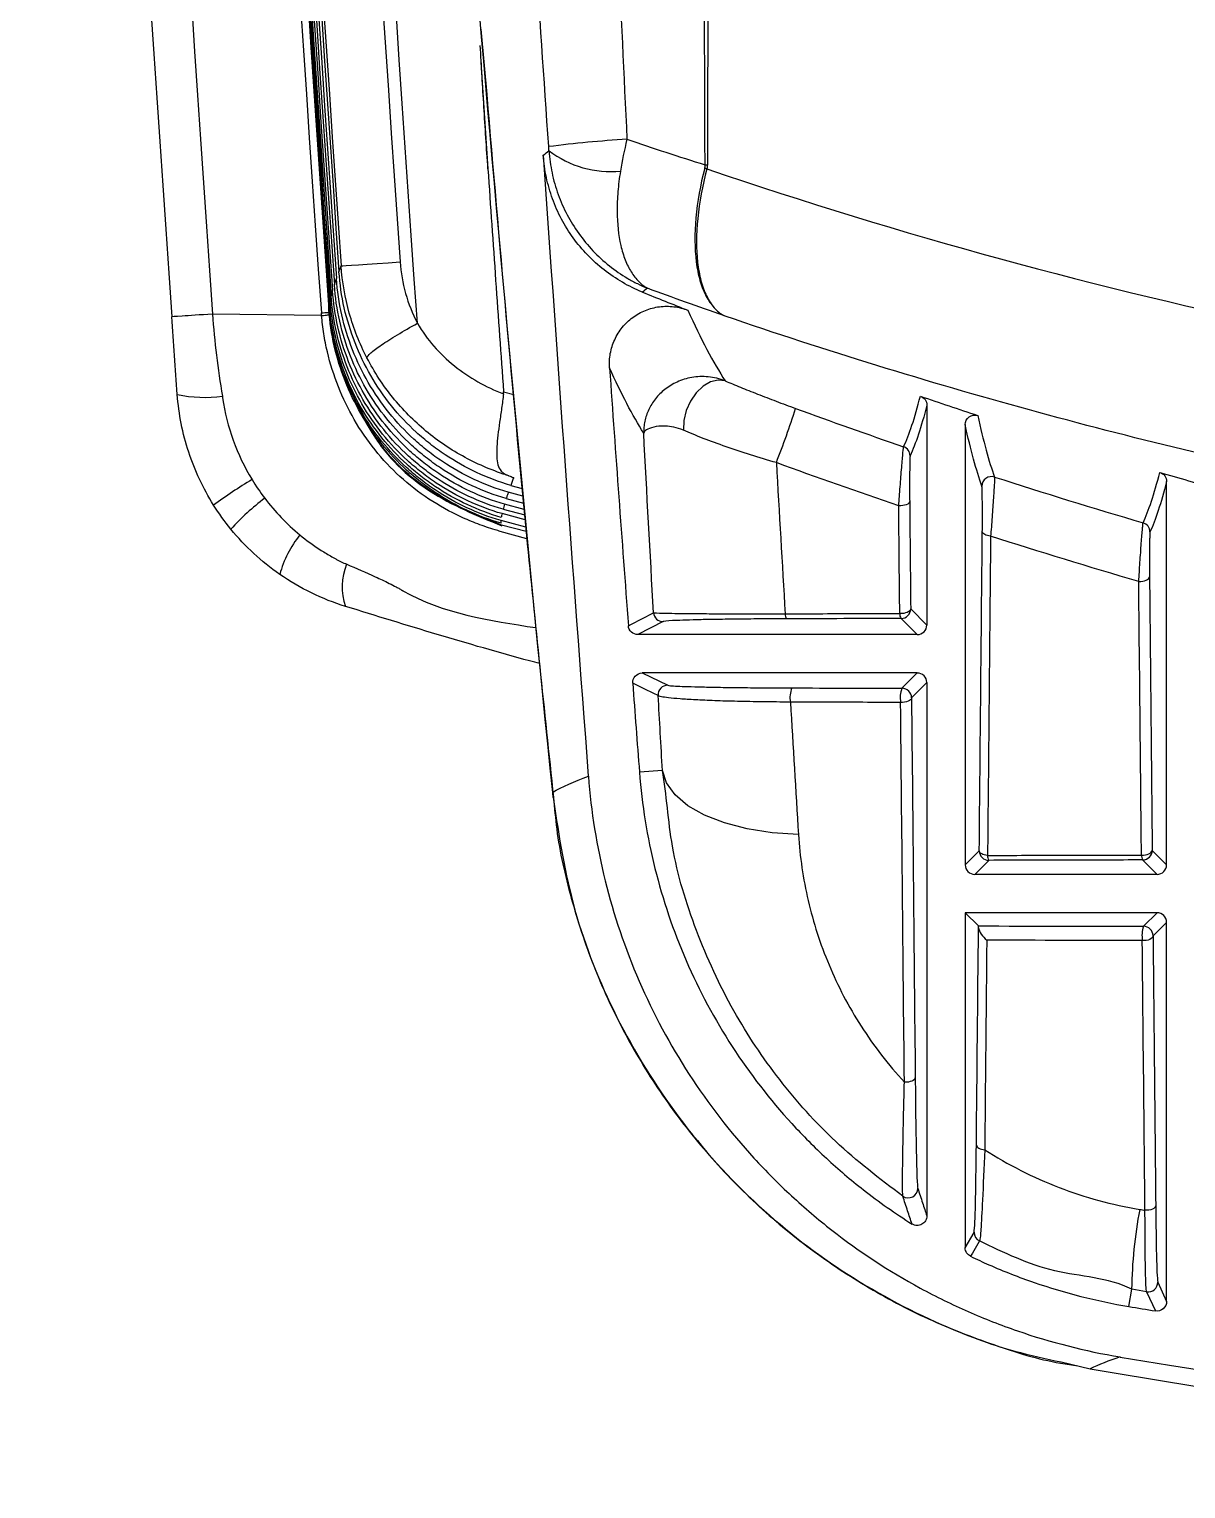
# Model space of a CAD drawing. Extents: x 14.8 to 109.8, y 1.6 to 86.6.
# Drawn here: x 44.825 to 46.633, y 2.802 to 5.085 of the extents above; entities that cross this region are included whole.
import ezdxf

# ---------------------------------------------------------------- set-up
doc = ezdxf.new("R2010")
doc.units = 0
doc.header["$MEASUREMENT"] = 0
doc.layers.add('OBJECT', color=7, linetype='CONTINUOUS')

msp = doc.modelspace()

# ---------------------------------------------------------------- linework, layer by layer
at = {"layer": 'OBJECT'}
for p, q in [((45.5308, 5.0848), (45.54, 4.9825)), ((45.5307, 5.0333), (45.542, 4.8664)), ((45.2818, 4.6372), (45.1113, 4.6393)), ((45.9128, 4.6362), (45.9107, 4.637)), ((45.5664, 4.5179), (45.5824, 4.5135)), ((46.2283, 4.4968), (46.2283, 4.153)), ((46.2883, 4.4664), (46.2883, 3.778)), ((45.5967, 4.3545), (45.5738, 4.3606)), ((45.5776, 4.3714), (45.5956, 4.3666)), ((46.6033, 3.778), (46.6033, 4.3774)), ((45.5986, 4.3337), (45.5678, 4.3419)), ((45.5705, 4.3508), (45.5977, 4.3435)), ((45.6011, 4.306), (45.5624, 4.3163)), ((45.6001, 4.3176), (45.564, 4.3272)), ((45.5656, 4.3341), (45.5994, 4.3251)), ((45.6028, 4.2879), (45.5613, 4.2994)), ((45.6017, 4.2991), (45.563, 4.3094)), ((46.2031, 4.1783), (46.2283, 4.153)), ((45.8158, 4.1584), (45.7765, 4.138)), ((46.2133, 4.138), (46.1881, 4.1633)), ((46.2133, 4.138), (45.7765, 4.138)), ((46.2133, 4.078), (45.7833, 4.078)), ((45.7833, 4.078), (45.8231, 4.0589)), ((46.1894, 4.0541), (46.2133, 4.078)), ((46.2283, 4.063), (46.2044, 4.0391)), ((46.2283, 4.063), (46.2283, 3.2289)), ((45.8149, 3.9257), (45.7789, 3.9229)), ((45.6428, 3.8911), (45.6432, 3.8831)), ((46.2883, 3.778), (46.3103, 3.8)), ((46.5808, 3.8006), (46.6033, 3.778)), ((46.3253, 3.785), (46.3033, 3.763)), ((46.5883, 3.763), (46.5658, 3.7856)), ((46.5883, 3.763), (46.3033, 3.763)), ((46.5883, 3.703), (46.2883, 3.703)), ((46.2883, 3.703), (46.2883, 3.1792)), ((46.2883, 3.703), (46.3089, 3.6824)), ((46.5671, 3.6818), (46.5883, 3.703)), ((46.6033, 3.688), (46.5821, 3.6668)), ((46.6033, 3.0951), (46.6033, 3.688)), ((46.2883, 3.1792), (46.3022, 3.2032)), ((46.5442, 3.0872), (46.5487, 3.1143)), ((46.5721, 3.1104), (46.5487, 3.1143)), ((46.5721, 3.1104), (46.5859, 3.0803)), ((46.5896, 3.1252), (46.6033, 3.0951)), ((46.4377, 2.9987), (46.4646, 2.9943)), ((46.4383, 3.0005), (46.4835, 2.9899))]:
    msp.add_line(p, q, dxfattribs=at)
at = {"layer": 'OBJECT', "flags": 128}
for points in [[(45.3124, 4.7146), (45.3148, 4.7147), (45.3203, 4.7151), (45.3286, 4.7157), (45.3397, 4.7165), (45.3532, 4.7174), (45.3688, 4.7185), (45.3861, 4.7197), (45.4047, 4.721)], [(45.2815, 4.6412), (45.2843, 4.6414), (45.2869, 4.6416), (45.2891, 4.6418), (45.2909, 4.6419), (45.2924, 4.642), (45.2934, 4.6421), (45.2941, 4.6421), (45.2943, 4.6421)], [(45.9131, 4.5348), (45.9019, 4.5362), (45.89, 4.5334), (45.8783, 4.5266), (45.8675, 4.5163), (45.8585, 4.5032), (45.8519, 4.4884), (45.8482, 4.4728), (45.8477, 4.4577)], [(46.2015, 4.3466), (46.2011, 4.3451), (46.2, 4.3437), (46.1984, 4.3423), (46.1962, 4.3412), (46.1936, 4.3403), (46.1906, 4.3397), (46.1875, 4.3394), (46.1843, 4.3395)], [(46.3281, 4.292), (46.3255, 4.2923), (46.323, 4.2928), (46.3208, 4.2935), (46.3189, 4.2944), (46.3173, 4.2955), (46.3161, 4.2967), (46.3154, 4.2979), (46.3151, 4.2992)], [(46.5597, 4.2212), (46.5629, 4.2211), (46.5659, 4.2215), (46.5688, 4.2221), (46.5714, 4.223), (46.5736, 4.2241), (46.5752, 4.2254), (46.5762, 4.2269), (46.5766, 4.2284)], [(46.2031, 4.1783), (46.2027, 4.1767), (46.2017, 4.1753), (46.2, 4.174), (46.1978, 4.1728), (46.1952, 4.1719), (46.1923, 4.1713), (46.1891, 4.171), (46.186, 4.1711)], [(45.7616, 4.1519), (45.7626, 4.1524), (45.7666, 4.1545), (45.7828, 4.1629), (45.8009, 4.1723)], [(45.8082, 4.0428), (45.8071, 4.0433), (45.8027, 4.0454), (45.7853, 4.0538), (45.7683, 4.0619)], [(46.2044, 4.0391), (46.2041, 4.0376), (46.203, 4.0362), (46.2014, 4.0348), (46.1992, 4.0337), (46.1966, 4.0328), (46.1936, 4.0322), (46.1905, 4.0319), (46.1873, 4.0319)], [(46.0276, 3.8252), (45.9864, 3.828), (45.9475, 3.8342), (45.9119, 3.8435), (45.8806, 3.8557), (45.8546, 3.8705), (45.8347, 3.8874), (45.8213, 3.906), (45.8149, 3.9257)], [(46.3233, 3.7927), (46.3207, 3.793), (46.3182, 3.7936), (46.316, 3.7943), (46.3141, 3.7952), (46.3125, 3.7963), (46.3113, 3.7974), (46.3105, 3.7987), (46.3103, 3.8)], [(46.564, 3.7933), (46.5671, 3.7933), (46.5702, 3.7936), (46.5731, 3.7943), (46.5756, 3.7952), (46.5778, 3.7963), (46.5794, 3.7976), (46.5804, 3.7991), (46.5808, 3.8006)], [(46.5821, 3.6668), (46.5817, 3.6653), (46.5807, 3.6638), (46.5791, 3.6625), (46.5769, 3.6613), (46.5744, 3.6604), (46.5715, 3.6598), (46.5684, 3.6595), (46.5653, 3.6595)], [(46.2102, 3.4452), (46.2098, 3.4437), (46.2088, 3.4422), (46.2071, 3.4409), (46.205, 3.4398), (46.2024, 3.4389), (46.1994, 3.4383), (46.1963, 3.438), (46.1932, 3.438)], [(46.3058, 3.3396), (46.3061, 3.3383), (46.3068, 3.3371), (46.308, 3.3359), (46.3096, 3.3348), (46.3115, 3.3339), (46.3138, 3.3332), (46.3163, 3.3327), (46.3189, 3.3324)], [(46.5862, 3.245), (46.5858, 3.2434), (46.5848, 3.242), (46.5832, 3.2407), (46.5811, 3.2395), (46.5785, 3.2386), (46.5757, 3.238), (46.5726, 3.2377), (46.5695, 3.2377)], [(46.3107, 3.1897), (46.3102, 3.1888), (46.3081, 3.1852), (46.2997, 3.1706), (46.2968, 3.1657)]]:
    msp.add_lwpolyline(points, dxfattribs=at)
at = {"layer": 'OBJECT'}
for centre, radius, start, end in [((159.0083, 12.6251), 114.2405, 181.806441, 184.010579), ((159.0083, 12.6251), 114.1766, 181.806441, 184.010705), ((159.0083, 12.6251), 114.0067, 181.809738, 184.015721), ((159.0083, 12.6251), 113.9946, 181.809727, 184.013607), ((159.0083, 12.6251), 113.9943, 181.809732, 184.011601), ((159.0083, 12.6251), 113.9934, 181.809747, 184.009127), ((159.0083, 12.6251), 113.9918, 181.809771, 184.006183), ((159.0083, 12.6251), 113.9897, 181.809806, 184.002768), ((159.0083, 12.6251), 113.9869, 181.80985, 183.998883), ((159.0083, 12.6251), 113.9834, 181.809904, 183.994526), ((159.0083, 12.6251), 113.9794, 181.809968, 183.989694), ((159.0083, 12.6251), 113.9748, 181.810042, 183.984388), ((159.0083, 12.6251), 113.9708, 181.811576, 183.980027), ((159.0083, 12.6251), 113.8783, 181.811576, 183.980027), ((45.8747, 3.0193), 1.8969, 93.4882, 97.1986), ((159.0083, 12.6251), 113.6435, 183.903925, 184.394871), ((45.7342, 5.0219), 0.1598, 232.7597, 275.3871), ((159.0083, 12.6251), 113.7313, 183.911759, 184.087778), ((45.7874, 4.5914), 0.2917, 70.5904, 71.2873), ((45.8861, 5.5805), 0.7078, 269.6226, 269.9199), ((49.0083, 12.6251), 8.5804, 247.9248, 248.43614), ((159.0083, 12.6251), 113.5633, 184.074995, 184.278956), ((45.0996, 4.7114), 0.2024, 257.6302, 277.7015), ((49.0083, 12.6251), 8.5804, 251.02398, 251.65697), ((44.7683, 4.8878), 1.3157, 338.5667, 342.4841), ((46.1871, 4.4177), 0.015, 0.054, 71.0303), ((46.3295, 4.3702), 0.015, 72.0845, 179.9083), ((49.0083, 12.6251), 8.5804, 253.6476, 254.27161), ((45.6513, 3.5952), 0.9196, 121.3407, 125.8393), ((45.4402, 4.0281), 0.4071, 127.4156, 137.5224), ((45.3823, 4.1863), 0.1722, 141.3181, 164.51), ((46.5622, 4.2985), 0.015, 0.0545, 73.6246), ((45.4057, 4.2129), 0.0917, 157.4207, 199.6546), ((46.1881, 4.1783), 0.015, 270.0225, 359.9786), ((45.8158, 4.1734), 0.015, 184.2917, 269.9491), ((46.018, 4.1696), 0.0113, 175.0025, 217.2493), ((46.1976, 4.1701), 0.0117, 175.0709, 215.6446), ((159.0083, 12.6251), 113.5633, 184.324491, 184.394819), ((45.8231, 4.0439), 0.015, 90.057, 184.3028), ((46.0536, 4.0398), 0.0393, 157.7749, 190.7105), ((46.228, 4.0393), 0.0413, 158.8896, 190.2173), ((46.1894, 4.0391), 0.015, 0.0191, 89.9797), ((46.3253, 3.8), 0.015, 180.022, 269.9769), ((46.3355, 3.7917), 0.0123, 175.2064, 213.3546), ((46.5769, 3.7923), 0.0129, 175.3632, 211.0229), ((46.5658, 3.8006), 0.015, 270.0239, 359.9772), ((46.6131, 3.6669), 0.0483, 162.0515, 188.7841), ((46.5671, 3.6668), 0.015, 0.0228, 89.9761), ((46.1992, 3.2721), 0.015, 235.6112, 359.888), ((47.2537, 3.1059), 0.7051, 169.1158, 179.3182), ((46.3172, 3.2033), 0.015, 180.0357, 244.4457), ((46.5746, 3.1252), 0.015, 260.6217, 359.9331), ((49.0083, 17.7897), 14.9076, 260.48556, 260.64819), ((49.0083, 17.7897), 14.9877, 260.48485, 279.51515)]:
    msp.add_arc(centre, radius, start, end, dxfattribs=at)
for centre, major_axis, start_param, end_param in [((46.2133, 4.153), (0.0106, -0.0106), 5.497939, 7.068431), ((46.2133, 4.063), (-0.0106, -0.0106), 2.356347, 3.926839), ((46.3033, 3.778), (0.0106, 0.0106), 2.356347, 3.926839), ((46.5883, 3.778), (0.0106, -0.0106), 5.497939, 7.068431), ((46.5883, 3.688), (-0.0106, -0.0106), 2.356347, 3.926839)]:
    msp.add_ellipse(centre, major_axis=major_axis, ratio=0.999695, start_param=start_param, end_param=end_param, dxfattribs=at)
for points in [[(45.4316, 4.625), (45.3284, 6.0901), (45.2535, 7.5572), (45.2071, 9.0251)], [(45.637, 4.9013), (45.6297, 5.007), (45.6225, 5.1126), (45.6155, 5.2183)], [(45.7451, 5.213), (45.7499, 5.1129), (45.7546, 5.0128), (45.7593, 4.9127)], [(45.8859, 5.1302), (45.8856, 5.0444), (45.8854, 4.9586), (45.8851, 4.8727)], [(45.5283, 5.1114), (45.5629, 4.7036), (45.601, 4.2969), (45.6428, 3.8911)], [(45.7593, 4.9127), (45.7552, 4.8958), (45.7518, 4.8792), (45.7492, 4.8628)], [(45.7593, 4.9127), (45.8, 4.899), (45.8407, 4.8856), (45.8815, 4.8727)], [(45.6285, 4.8879), (45.6314, 4.8901), (45.6344, 4.8924), (45.6374, 4.8947)], [(45.6374, 4.8947), (45.6373, 4.8969), (45.6372, 4.8991), (45.637, 4.9013)], [(45.881, 4.8677), (45.8814, 4.8693), (45.8816, 4.871), (45.8815, 4.8727)], [(45.8851, 4.8727), (45.8851, 4.8706), (45.8849, 4.8685), (45.8843, 4.8665)], [(45.8843, 4.8665), (46.1884, 4.7629), (46.4965, 4.6789), (46.8084, 4.6139)], [(45.7916, 4.6797), (45.7889, 4.6777), (45.7862, 4.6757), (45.7836, 4.6737)], [(45.9107, 4.637), (45.8709, 4.6509), (45.8312, 4.6651), (45.7916, 4.6797)], [(45.2818, 4.6372), (45.2817, 4.6386), (45.2816, 4.6399), (45.2815, 4.6412)], [(45.8547, 4.6453), (45.8747, 4.6004), (45.8941, 4.5637), (45.9131, 4.5348)], [(45.7856, 4.4532), (45.7682, 4.4806), (45.7504, 4.5146), (45.7321, 4.5551)], [(45.5663, 4.5147), (45.5664, 4.5157), (45.5665, 4.5168), (45.5664, 4.5179)], [(46.192, 4.4319), (46.2007, 4.4503), (46.2095, 4.4767), (46.2182, 4.511)], [(46.023, 4.4918), (46.0791, 4.4712), (46.1355, 4.4513), (46.192, 4.4319)], [(46.2283, 4.4968), (46.2196, 4.4625), (46.2109, 4.4361), (46.2021, 4.4177)], [(46.308, 4.4807), (46.3167, 4.4407), (46.3254, 4.4087), (46.3341, 4.3845)], [(45.8009, 4.1723), (45.7957, 4.2659), (45.7905, 4.3595), (45.7856, 4.4532)], [(46.3145, 4.3703), (46.3058, 4.3944), (46.297, 4.4264), (46.2883, 4.4664)], [(45.993, 4.407), (45.9975, 4.3282), (46.0021, 4.2494), (46.0067, 4.1706)], [(46.1843, 4.3395), (46.1203, 4.3612), (46.0565, 4.3837), (45.993, 4.407)], [(46.3341, 4.3845), (46.4112, 4.3596), (46.4887, 4.3357), (46.5665, 4.3129)], [(46.5665, 4.3129), (46.5752, 4.3314), (46.5839, 4.3577), (46.5926, 4.3918)], [(45.173, 4.3806), (45.1791, 4.3705), (45.1857, 4.3608), (45.1928, 4.3515)], [(46.6033, 4.3774), (46.5946, 4.3433), (46.5859, 4.317), (46.5772, 4.2985)], [(45.1399, 4.303), (45.1301, 4.315), (45.1211, 4.3276), (45.1129, 4.3407)], [(45.1928, 4.3515), (45.209, 4.3302), (45.2272, 4.311), (45.2479, 4.294)], [(46.2015, 4.3466), (46.202, 4.2905), (46.2026, 4.2344), (46.2031, 4.1783)], [(45.2163, 4.2323), (45.1876, 4.2523), (45.1621, 4.2759), (45.1399, 4.303)], [(46.3103, 3.8), (46.3119, 3.9663), (46.3135, 4.1327), (46.3151, 4.2992)], [(46.5597, 4.2212), (46.4822, 4.2437), (46.4049, 4.2673), (46.3281, 4.292)], [(46.5766, 4.2284), (46.578, 4.0858), (46.5794, 3.9432), (46.5808, 3.8006)], [(46.1881, 4.1633), (46.1284, 4.1631), (46.0687, 4.1629), (46.009, 4.1627)], [(45.8149, 3.9257), (45.8126, 3.9647), (45.8104, 4.0037), (45.8082, 4.0428)], [(46.0172, 4.0546), (46.0746, 4.0545), (46.132, 4.0543), (46.1894, 4.0541)], [(46.015, 4.0325), (46.0191, 3.9634), (46.0233, 3.8943), (46.0276, 3.8252)], [(46.1932, 3.438), (46.1912, 3.6359), (46.1893, 3.8338), (46.1873, 4.0319)], [(46.2044, 4.0391), (46.2063, 3.841), (46.2083, 3.6431), (46.2102, 3.4452)], [(45.6428, 3.8911), (45.6582, 3.9002), (45.6769, 3.9087), (45.699, 3.9167)], [(46.3058, 3.3396), (46.3069, 3.4529), (46.308, 3.5661), (46.3091, 3.6794)], [(46.3089, 3.6824), (46.3949, 3.6822), (46.4809, 3.682), (46.5671, 3.6818)], [(46.3091, 3.6794), (46.309, 3.6813), (46.309, 3.6824), (46.3089, 3.6824)], [(46.5653, 3.6595), (46.4841, 3.6597), (46.403, 3.6599), (46.322, 3.6601)], [(46.5821, 3.6668), (46.5834, 3.5261), (46.5848, 3.3855), (46.5862, 3.245)], [(46.5613, 3.239), (46.564, 3.2386), (46.5668, 3.2381), (46.5695, 3.2377)], [(46.5307, 3.0083), (46.5129, 3.0025), (46.4972, 2.9963), (46.4835, 2.9899)], [(46.4835, 2.9899), (46.6515, 2.961), (46.82, 2.935), (46.9889, 2.9119)]]:
    msp.add_open_spline(points, degree=3, dxfattribs=at)
for points, knots in [([(45.8815, 4.8727), (45.8813, 4.9127), (45.8812, 4.9527), (45.8811, 4.9927), (45.8809, 5.0354), (45.8808, 5.0781), (45.8807, 5.1208)], [0, 0, 0, 0, 0.003048, 0.003048, 0.003048, 0.006302138, 0.006302138, 0.006302138, 0.006302138]), ([(45.542, 4.8664), (45.5409, 4.8826), (45.5398, 4.8989), (45.5377, 4.9313), (45.5367, 4.9475), (45.5347, 4.9796), (45.5337, 4.9956), (45.5318, 5.0276), (45.5309, 5.0435), (45.5299, 5.0595)], [0, 0, 0, 0, 0.25, 0.25, 0.5, 0.5, 0.75, 0.75, 1, 1, 1, 1]), ([(45.54, 4.9825), (45.5599, 4.7523), (45.5916, 4.385), (45.6301, 4.0198), (45.6445, 3.8834)], [0, 0, 0, 0, 0.626758, 1, 1, 1, 1]), ([(45.7836, 4.6737), (45.7619, 4.6825), (45.7419, 4.6941), (45.7145, 4.7156), (45.7057, 4.7235), (45.6896, 4.7402), (45.6822, 4.7491), (45.6686, 4.7678), (45.6624, 4.7777), (45.6515, 4.7983), (45.6468, 4.8089), (45.639, 4.8306), (45.6358, 4.8418), (45.6309, 4.8646), (45.6293, 4.8762), (45.6285, 4.8879)], [0, 0, 0, 0, 0.25, 0.25, 0.375, 0.375, 0.5, 0.5, 0.625, 0.625, 0.75, 0.75, 0.875, 0.875, 1, 1, 1, 1]), ([(45.6374, 4.8947), (45.6382, 4.883), (45.6399, 4.8715), (45.6446, 4.8488), (45.6478, 4.8375), (45.6597, 4.8046), (45.6704, 4.7842), (45.6907, 4.7559), (45.6982, 4.7468), (45.7142, 4.73), (45.7228, 4.7221), (45.7409, 4.7077), (45.7505, 4.7011), (45.7655, 4.6923), (45.7706, 4.6895), (45.7809, 4.6843), (45.7862, 4.6819), (45.7916, 4.6797)], [0, 0, 0, 0, 0.125, 0.125, 0.25, 0.25, 0.5, 0.5, 0.625, 0.625, 0.75, 0.75, 0.875, 0.875, 0.9375, 0.9375, 1, 1, 1, 1]), ([(45.7492, 4.8628), (45.7474, 4.8519), (45.7461, 4.8412), (45.7444, 4.8204), (45.744, 4.8101), (45.7441, 4.7806), (45.746, 4.7627), (45.7516, 4.7385), (45.7539, 4.731), (45.7594, 4.7171), (45.7625, 4.7108), (45.7696, 4.6995), (45.7735, 4.6945), (45.7799, 4.6882), (45.7821, 4.6862), (45.7867, 4.6827), (45.7891, 4.6811), (45.7916, 4.6797)], [0, 0, 0, 0, 0.125, 0.125, 0.25, 0.25, 0.5, 0.5, 0.625, 0.625, 0.75, 0.75, 0.875, 0.875, 0.9375, 0.9375, 1, 1, 1, 1]), ([(45.881, 4.8677), (45.874, 4.841), (45.8694, 4.8151), (45.8648, 4.7649), (45.8651, 4.7418), (45.8691, 4.7106), (45.871, 4.7009), (45.876, 4.6833), (45.8791, 4.6752), (45.8865, 4.6609), (45.8907, 4.6547), (45.8976, 4.6469), (45.9001, 4.6445), (45.9052, 4.6404), (45.9079, 4.6385), (45.9107, 4.637)], [0, 0, 0, 0, 0.25, 0.25, 0.5, 0.5, 0.625, 0.625, 0.75, 0.75, 0.875, 0.875, 0.9375, 0.9375, 1, 1, 1, 1]), ([(45.8843, 4.8665), (45.8772, 4.8399), (45.8725, 4.8141), (45.8675, 4.764), (45.8674, 4.741), (45.871, 4.7099), (45.8728, 4.7003), (45.8775, 4.6828), (45.8804, 4.6748), (45.8874, 4.6606), (45.8914, 4.6544), (45.8981, 4.6467), (45.9005, 4.6444), (45.9054, 4.6403), (45.908, 4.6385), (45.9107, 4.637)], [0, 0, 0, 0, 0.25, 0.25, 0.5, 0.5, 0.625, 0.625, 0.75, 0.75, 0.875, 0.875, 0.9375, 0.9375, 1, 1, 1, 1]), ([(45.309, 4.7056), (45.3096, 4.7071), (45.3107, 4.71), (45.3118, 4.7131), (45.3124, 4.7146)], [0, 0, 0, 0, 0.499985, 1, 1, 1, 1]), ([(45.5776, 4.3714), (45.5408, 4.3822), (45.5065, 4.3982), (45.4669, 4.4247), (45.4591, 4.4303), (45.4441, 4.4421), (45.4368, 4.4482), (45.4159, 4.4674), (45.403, 4.4812), (45.3791, 4.5109), (45.3682, 4.5268), (45.3492, 4.5596), (45.341, 4.5767), (45.3272, 4.612), (45.3215, 4.6304), (45.3131, 4.6676), (45.3104, 4.6865), (45.309, 4.7056)], [0, 0, 0, 0, 0.25, 0.25, 0.3125, 0.3125, 0.375, 0.375, 0.5, 0.5, 0.625, 0.625, 0.75, 0.75, 0.875, 0.875, 1, 1, 1, 1]), ([(45.3528, 4.5708), (45.3412, 4.5932), (45.3319, 4.6167), (45.3185, 4.6647), (45.3142, 4.6894), (45.3124, 4.7146)], [0, 0, 0, 0, 0.5, 0.5, 1, 1, 1, 1]), ([(45.4047, 4.721), (45.4059, 4.7042), (45.4087, 4.6877), (45.4177, 4.6557), (45.4238, 4.6399), (45.4316, 4.625)], [0, 0, 0, 0, 0.5, 0.5, 1, 1, 1, 1]), ([(45.3018, 4.6849), (45.3023, 4.6865), (45.3033, 4.6897), (45.3045, 4.6931), (45.3051, 4.6948)], [0, 0, 0, 0, 0.499993, 1, 1, 1, 1]), ([(45.5705, 4.3508), (45.5337, 4.3615), (45.4994, 4.3775), (45.4597, 4.404), (45.452, 4.4097), (45.437, 4.4214), (45.4297, 4.4276), (45.4088, 4.4468), (45.3958, 4.4606), (45.372, 4.4902), (45.3611, 4.5061), (45.342, 4.5389), (45.3338, 4.556), (45.32, 4.5912), (45.3143, 4.6096), (45.3059, 4.6469), (45.3031, 4.6658), (45.3018, 4.6849)], [0, 0, 0, 0, 0.25, 0.25, 0.3125, 0.3125, 0.375, 0.375, 0.5, 0.5, 0.625, 0.625, 0.75, 0.75, 0.875, 0.875, 1, 1, 1, 1]), ([(45.5738, 4.3606), (45.537, 4.3714), (45.5027, 4.3874), (45.463, 4.4139), (45.4552, 4.4195), (45.4402, 4.4313), (45.433, 4.4374), (45.4121, 4.4566), (45.3991, 4.4704), (45.3753, 4.5), (45.3644, 4.5159), (45.3454, 4.5488), (45.3371, 4.5658), (45.3233, 4.6011), (45.3176, 4.6195), (45.3092, 4.6568), (45.3065, 4.6757), (45.3051, 4.6948)], [0, 0, 0, 0, 0.25, 0.25, 0.3125, 0.3125, 0.375, 0.375, 0.5, 0.5, 0.625, 0.625, 0.75, 0.75, 0.875, 0.875, 1, 1, 1, 1]), ([(45.2939, 4.6553), (45.2941, 4.6562), (45.2944, 4.658), (45.2948, 4.6602), (45.295, 4.6612)], [0, 0, 0, 0, 0.500021, 1, 1, 1, 1]), ([(45.564, 4.3272), (45.5272, 4.3379), (45.4929, 4.3539), (45.4532, 4.3804), (45.4454, 4.3861), (45.4304, 4.3978), (45.4232, 4.404), (45.4022, 4.4231), (45.3892, 4.4369), (45.3654, 4.4665), (45.3544, 4.4824), (45.3354, 4.5152), (45.3271, 4.5322), (45.3133, 4.5675), (45.3076, 4.5859), (45.2992, 4.6232), (45.2964, 4.6421), (45.295, 4.6612)], [0, 0, 0, 0, 0.25, 0.25, 0.3125, 0.3125, 0.375, 0.375, 0.5, 0.5, 0.625, 0.625, 0.75, 0.75, 0.875, 0.875, 1, 1, 1, 1]), ([(45.2967, 4.6681), (45.2971, 4.6694), (45.2978, 4.6719), (45.2986, 4.6747), (45.299, 4.676)], [0, 0, 0, 0, 0.500007, 1, 1, 1, 1]), ([(45.5656, 4.3341), (45.5288, 4.3448), (45.4945, 4.3608), (45.4548, 4.3873), (45.447, 4.393), (45.432, 4.4047), (45.4248, 4.4109), (45.4038, 4.43), (45.3909, 4.4438), (45.367, 4.4734), (45.3561, 4.4893), (45.337, 4.5221), (45.3288, 4.5392), (45.3149, 4.5745), (45.3093, 4.5928), (45.3009, 4.6301), (45.2981, 4.649), (45.2967, 4.6681)], [0, 0, 0, 0, 0.25, 0.25, 0.3125, 0.3125, 0.375, 0.375, 0.5, 0.5, 0.625, 0.625, 0.75, 0.75, 0.875, 0.875, 1, 1, 1, 1]), ([(45.5678, 4.3419), (45.531, 4.3527), (45.4967, 4.3687), (45.457, 4.3952), (45.4492, 4.4008), (45.4342, 4.4126), (45.427, 4.4187), (45.406, 4.4379), (45.3931, 4.4517), (45.3692, 4.4813), (45.3583, 4.4972), (45.3393, 4.53), (45.331, 4.5471), (45.3172, 4.5824), (45.3115, 4.6008), (45.3031, 4.638), (45.3003, 4.6569), (45.299, 4.676)], [0, 0, 0, 0, 0.25, 0.25, 0.3125, 0.3125, 0.375, 0.375, 0.5, 0.5, 0.625, 0.625, 0.75, 0.75, 0.875, 0.875, 1, 1, 1, 1]), ([(45.1113, 4.6393), (45.0914, 4.638), (45.0749, 4.6368), (45.0527, 4.6354), (45.0471, 4.635), (45.0475, 4.6351)], [0, 0, 0, 0, 0.5, 0.5, 1, 1, 1, 1]), ([(45.0562, 4.5137), (45.0547, 4.5339), (45.0533, 4.5541), (45.0504, 4.5946), (45.049, 4.6148), (45.0475, 4.6351)], [0, 0, 0, 0, 0.5, 0.5, 1, 1, 1, 1]), ([(45.1113, 4.6393), (45.1128, 4.6178), (45.1147, 4.5963), (45.1199, 4.5535), (45.1233, 4.5322), (45.1267, 4.5109)], [0, 0, 0, 0, 0.5, 0.5, 1, 1, 1, 1]), ([(45.2818, 4.6371), (45.2858, 4.6375), (45.289, 4.6377), (45.2934, 4.6382), (45.2946, 4.6383), (45.2946, 4.6383)], [0, 0, 0, 0, 0.5, 0.5, 1, 1, 1, 1]), ([(45.5533, 4.302), (45.5487, 4.3033), (45.5441, 4.3048), (45.535, 4.3078), (45.5305, 4.3094), (45.5171, 4.3145), (45.5083, 4.3182), (45.4824, 4.3302), (45.4657, 4.3394), (45.4336, 4.3606), (45.4184, 4.3725), (45.3904, 4.3981), (45.3774, 4.412), (45.3534, 4.4418), (45.3424, 4.4578), (45.3234, 4.4908), (45.3152, 4.5079), (45.3011, 4.5433), (45.2952, 4.5617), (45.2886, 4.5897), (45.2867, 4.5991), (45.2845, 4.6134), (45.2838, 4.6181), (45.2827, 4.6276), (45.2822, 4.6325), (45.2818, 4.6372)], [0, 0, 0, 0, 0.03125, 0.03125, 0.0625, 0.0625, 0.125, 0.125, 0.25, 0.25, 0.375, 0.375, 0.5, 0.5, 0.625, 0.625, 0.75, 0.75, 0.875, 0.875, 0.9375, 0.9375, 0.96875, 0.96875, 1, 1, 1, 1]), ([(45.2933, 4.6463), (45.2933, 4.6469), (45.2932, 4.6481), (45.2933, 4.6496), (45.2933, 4.6503)], [0, 0, 0, 0, 0.500035, 1, 1, 1, 1]), ([(45.5624, 4.3163), (45.5256, 4.3271), (45.4913, 4.3431), (45.4516, 4.3695), (45.4438, 4.3752), (45.4288, 4.3869), (45.4215, 4.3931), (45.4006, 4.4122), (45.3876, 4.426), (45.3637, 4.4556), (45.3528, 4.4715), (45.3337, 4.5043), (45.3255, 4.5213), (45.3116, 4.5566), (45.3059, 4.575), (45.2975, 4.6123), (45.2947, 4.6311), (45.2933, 4.6503)], [0, 0, 0, 0, 0.25, 0.25, 0.3125, 0.3125, 0.375, 0.375, 0.5, 0.5, 0.625, 0.625, 0.75, 0.75, 0.875, 0.875, 1, 1, 1, 1]), ([(45.5624, 4.3124), (45.5256, 4.3231), (45.4913, 4.3391), (45.4516, 4.3656), (45.4438, 4.3712), (45.4288, 4.383), (45.4215, 4.3891), (45.4006, 4.4082), (45.3876, 4.422), (45.3637, 4.4516), (45.3528, 4.4675), (45.3337, 4.5003), (45.3254, 4.5173), (45.3115, 4.5526), (45.3059, 4.571), (45.2974, 4.6083), (45.2946, 4.6271), (45.2933, 4.6463)], [0, 0, 0, 0, 0.25, 0.25, 0.3125, 0.3125, 0.375, 0.375, 0.5, 0.5, 0.625, 0.625, 0.75, 0.75, 0.875, 0.875, 1, 1, 1, 1]), ([(45.5629, 4.3213), (45.5261, 4.332), (45.4918, 4.348), (45.4521, 4.3745), (45.4443, 4.3801), (45.4293, 4.3919), (45.4221, 4.398), (45.4011, 4.4172), (45.3881, 4.431), (45.3643, 4.4606), (45.3533, 4.4765), (45.3343, 4.5093), (45.326, 4.5263), (45.3121, 4.5616), (45.3065, 4.58), (45.298, 4.6172), (45.2952, 4.6361), (45.2939, 4.6553)], [0, 0, 0, 0, 0.25, 0.25, 0.3125, 0.3125, 0.375, 0.375, 0.5, 0.5, 0.625, 0.625, 0.75, 0.75, 0.875, 0.875, 1, 1, 1, 1]), ([(45.7321, 4.5551), (45.7316, 4.5627), (45.732, 4.5702), (45.7347, 4.5851), (45.737, 4.5924), (45.7433, 4.6061), (45.7473, 4.6127), (45.7569, 4.6244), (45.7623, 4.6296), (45.7746, 4.6386), (45.7812, 4.6423), (45.7952, 4.6479), (45.8027, 4.6499), (45.8176, 4.6518), (45.8253, 4.6518), (45.8403, 4.6499), (45.8476, 4.6481), (45.8547, 4.6453)], [0, 0, 0, 0, 0.125, 0.125, 0.25, 0.25, 0.375, 0.375, 0.5, 0.5, 0.625, 0.625, 0.75, 0.75, 0.875, 0.875, 1, 1, 1, 1]), ([(46.871, 4.3727), (46.7093, 4.4066), (46.5485, 4.4455), (46.2289, 4.5333), (46.0703, 4.5823), (45.9128, 4.6362)], [0, 0, 0, 0, 0.5, 0.5, 1, 1, 1, 1]), ([(45.3528, 4.5708), (45.353, 4.5725), (45.3551, 4.5751), (45.3628, 4.582), (45.3683, 4.5862), (45.3824, 4.5958), (45.3908, 4.6013), (45.4099, 4.6128), (45.4205, 4.6189), (45.4316, 4.625)], [0, 0, 0, 0, 0.25, 0.25, 0.5, 0.5, 0.75, 0.75, 1, 1, 1, 1]), ([(45.4316, 4.625), (45.4467, 4.5991), (45.4663, 4.5771), (45.5127, 4.5397), (45.5384, 4.5253), (45.5663, 4.5147)], [0, 0, 0, 0, 0.5, 0.5, 1, 1, 1, 1]), ([(45.5748, 4.3863), (45.5629, 4.39), (45.5512, 4.3943), (45.5282, 4.4039), (45.517, 4.4093), (45.4844, 4.4269), (45.464, 4.4406), (45.4356, 4.4642), (45.4264, 4.4726), (45.409, 4.4903), (45.4008, 4.4994), (45.3777, 4.5281), (45.3642, 4.5487), (45.3528, 4.5708)], [0, 0, 0, 0, 0.125, 0.125, 0.25, 0.25, 0.5, 0.5, 0.625, 0.625, 0.75, 0.75, 1, 1, 1, 1]), ([(45.563, 4.3094), (45.5239, 4.3253), (45.4457, 4.357), (45.359, 4.4428), (45.3307, 4.5129), (45.3183, 4.5439)], [0, 0, 0, 0, 0.358177, 0.716351, 1, 1, 1, 1]), ([(45.9131, 4.5348), (45.9043, 4.5383), (45.8954, 4.5404), (45.8821, 4.5416), (45.8777, 4.5417), (45.8691, 4.5413), (45.8649, 4.5409), (45.8527, 4.5387), (45.8449, 4.5363), (45.8308, 4.5299), (45.8243, 4.5259), (45.8131, 4.517), (45.8081, 4.5121), (45.7997, 4.5015), (45.7961, 4.4958), (45.7906, 4.484), (45.7885, 4.4779), (45.7866, 4.4686), (45.7861, 4.4655), (45.7856, 4.4593), (45.7855, 4.4562), (45.7856, 4.4532)], [0, 0, 0, 0, 0.125, 0.125, 0.1875, 0.1875, 0.25, 0.25, 0.375, 0.375, 0.5, 0.5, 0.625, 0.625, 0.75, 0.75, 0.875, 0.875, 0.9375, 0.9375, 1, 1, 1, 1]), ([(45.9131, 4.5348), (45.9204, 4.5317), (45.9283, 4.5284), (45.9452, 4.5215), (45.9543, 4.5179), (45.9732, 4.5105), (45.9829, 4.5068), (46.0027, 4.4993), (46.0128, 4.4955), (46.023, 4.4918)], [0, 0, 0, 0, 0.25, 0.25, 0.5, 0.5, 0.75, 0.75, 1, 1, 1, 1]), ([(45.1129, 4.3407), (45.0965, 4.3668), (45.0835, 4.3944), (45.0692, 4.4379), (45.0653, 4.4529), (45.0594, 4.4831), (45.0573, 4.4983), (45.0562, 4.5137)], [0, 0, 0, 0, 0.5, 0.5, 0.75, 0.75, 1, 1, 1, 1]), ([(45.1267, 4.5109), (45.1268, 4.5099), (45.127, 4.509), (45.1271, 4.5081), (45.1271, 4.5081), (45.1271, 4.5081), (45.1271, 4.5081)], [0, 0, 0, 0, 0.00007090275, 0.00007090275, 0.00007090275, 0.00007096272, 0.00007096272, 0.00007096272, 0.00007096272]), ([(45.1271, 4.5081), (45.1304, 4.4855), (45.136, 4.4632), (45.1514, 4.4206), (45.1612, 4.4001), (45.173, 4.3806)], [0, 0, 0, 0, 0.5, 0.5, 1, 1, 1, 1]), ([(45.3355, 4.5075), (45.3435, 4.4885), (45.3679, 4.4309), (45.4471, 4.3559), (45.5247, 4.3241), (45.5635, 4.3082)], [0, 0, 0, 0, 0.197151, 0.598473, 1, 1, 1, 1]), ([(45.5663, 4.5147), (45.5655, 4.507), (45.5644, 4.4995), (45.5623, 4.4847), (45.5612, 4.4774), (45.5592, 4.4633), (45.5583, 4.4566), (45.5569, 4.4437), (45.5563, 4.4376), (45.5556, 4.4263), (45.5556, 4.4211), (45.556, 4.4117), (45.5566, 4.4074), (45.5587, 4.3999), (45.5602, 4.3967), (45.5639, 4.3925), (45.5654, 4.3912), (45.5693, 4.3887), (45.5717, 4.3876), (45.5748, 4.3863)], [0, 0, 0, 0, 0.125, 0.125, 0.25, 0.25, 0.375, 0.375, 0.5, 0.5, 0.625, 0.625, 0.75, 0.75, 0.875, 0.875, 0.9375, 0.9375, 1, 1, 1, 1]), ([(46.2182, 4.511), (46.2212, 4.51), (46.2237, 4.5081), (46.2273, 4.503), (46.2283, 4.4999), (46.2283, 4.4968)], [0, 0, 0, 0, 0.5, 0.5, 1, 1, 1, 1]), ([(46.2883, 4.4664), (46.2883, 4.4712), (46.2907, 4.4758), (46.2983, 4.4814), (46.3035, 4.4822), (46.308, 4.4807)], [0, 0, 0, 0, 0.5, 0.5, 1, 1, 1, 1]), ([(45.8477, 4.4577), (45.8422, 4.4601), (45.8372, 4.4615), (45.8278, 4.4634), (45.8237, 4.4639), (45.8122, 4.4644), (45.806, 4.4637), (45.7963, 4.4614), (45.7926, 4.4599), (45.7875, 4.4566), (45.786, 4.4549), (45.7856, 4.4532)], [0, 0, 0, 0, 0.125, 0.125, 0.25, 0.25, 0.5, 0.5, 0.75, 0.75, 1, 1, 1, 1]), ([(45.993, 4.407), (45.9794, 4.4109), (45.9658, 4.415), (45.9395, 4.4233), (45.9267, 4.4276), (45.9019, 4.4362), (45.8899, 4.4406), (45.8677, 4.4492), (45.8573, 4.4535), (45.8477, 4.4577)], [0, 0, 0, 0, 0.25, 0.25, 0.5, 0.5, 0.75, 0.75, 1, 1, 1, 1]), ([(46.1843, 4.3395), (46.1846, 4.3441), (46.185, 4.3489), (46.1857, 4.3589), (46.1862, 4.3642), (46.187, 4.3745), (46.1874, 4.3798), (46.1882, 4.39), (46.1886, 4.3948), (46.1894, 4.4041), (46.1897, 4.4085), (46.1904, 4.4162), (46.1907, 4.4196), (46.1915, 4.4281), (46.1919, 4.4315), (46.192, 4.4319)], [0, 0, 0, 0, 0.125, 0.125, 0.25, 0.25, 0.375, 0.375, 0.5, 0.5, 0.625, 0.625, 0.75, 0.75, 1, 1, 1, 1]), ([(46.2021, 4.4177), (46.202, 4.4174), (46.2018, 4.4148), (46.2017, 4.4082), (46.2016, 4.4054), (46.2015, 4.3995), (46.2015, 4.3961), (46.2014, 4.3854), (46.2014, 4.3774), (46.2014, 4.3655), (46.2014, 4.3615), (46.2014, 4.3538), (46.2014, 4.3502), (46.2015, 4.3466)], [0, 0, 0, 0, 0.25, 0.25, 0.375, 0.375, 0.5, 0.5, 0.75, 0.75, 0.875, 0.875, 1, 1, 1, 1]), ([(45.5748, 4.3863), (45.5771, 4.3855), (45.5793, 4.3847), (45.5815, 4.3839), (45.5817, 4.3838), (45.582, 4.3837), (45.5822, 4.3836)], [0, 0, 0, 0, 0.0002084792, 0.0002084792, 0.0002084792, 0.0002283031, 0.0002283031, 0.0002283031, 0.0002283031]), ([(45.5822, 4.3836), (45.5814, 4.3815), (45.5798, 4.3773), (45.5784, 4.3734), (45.5776, 4.3714)], [0, 0, 0, 0, 0.500081, 1, 1, 1, 1]), ([(46.3341, 4.3845), (46.3342, 4.3843), (46.3342, 4.3833), (46.3341, 4.3801), (46.334, 4.3778), (46.3338, 4.3721), (46.3336, 4.3686), (46.3331, 4.3609), (46.3329, 4.3566), (46.3319, 4.3427), (46.3312, 4.3322), (46.33, 4.3166), (46.3296, 4.3114), (46.3288, 4.3014), (46.3284, 4.2965), (46.3281, 4.292)], [0, 0, 0, 0, 0.125, 0.125, 0.25, 0.25, 0.375, 0.375, 0.5, 0.5, 0.75, 0.75, 0.875, 0.875, 1, 1, 1, 1]), ([(46.5926, 4.3918), (46.5957, 4.3909), (46.5984, 4.389), (46.6023, 4.3838), (46.6033, 4.3806), (46.6033, 4.3774)], [0, 0, 0, 0, 0.5, 0.5, 1, 1, 1, 1]), ([(45.5738, 4.3606), (45.5732, 4.3589), (45.5721, 4.3555), (45.571, 4.3524), (45.5705, 4.3508)], [0, 0, 0, 0, 0.5000703, 1, 1, 1, 1]), ([(46.3151, 4.2992), (46.3152, 4.3027), (46.3152, 4.3064), (46.3152, 4.314), (46.3152, 4.318), (46.3152, 4.3299), (46.3152, 4.3379), (46.3151, 4.3521), (46.315, 4.3583), (46.3148, 4.365), (46.3148, 4.3668), (46.3146, 4.3693), (46.3146, 4.3701), (46.3145, 4.3703)], [0, 0, 0, 0, 0.125, 0.125, 0.25, 0.25, 0.5, 0.5, 0.75, 0.75, 0.875, 0.875, 1, 1, 1, 1]), ([(45.5678, 4.3419), (45.5674, 4.3406), (45.5666, 4.3378), (45.566, 4.3353), (45.5656, 4.3341)], [0, 0, 0, 0, 0.500062, 1, 1, 1, 1]), ([(46.186, 4.1711), (46.1859, 4.1798), (46.1858, 4.1886), (46.1857, 4.1973), (46.1853, 4.2324), (46.185, 4.2674), (46.1847, 4.3024), (46.1845, 4.3148), (46.1844, 4.3271), (46.1843, 4.3395)], [0, 0, 0, 0, 0.000762, 0.000762, 0.000762, 0.00381, 0.00381, 0.00381, 0.004884114, 0.004884114, 0.004884114, 0.004884114]), ([(45.5624, 4.3163), (45.5624, 4.3156), (45.5623, 4.3142), (45.5624, 4.313), (45.5624, 4.3124)], [0, 0, 0, 0, 0.500046, 1, 1, 1, 1]), ([(45.564, 4.3272), (45.5638, 4.3261), (45.5634, 4.3241), (45.5631, 4.3222), (45.5629, 4.3213)], [0, 0, 0, 0, 0.500054, 1, 1, 1, 1]), ([(45.2479, 4.294), (45.2579, 4.2857), (45.2683, 4.2781), (45.2845, 4.2676), (45.29, 4.2643), (45.2984, 4.2594), (45.3026, 4.2571), (45.3069, 4.2548), (45.3098, 4.2533), (45.3112, 4.2525), (45.3126, 4.2518)], [0, 0, 0, 0, 0.5, 0.5, 0.75, 0.75, 0.875, 0.9375, 0.9375, 1, 1, 1, 1]), ([(45.5613, 4.2994), (45.5586, 4.3003), (45.5559, 4.3011), (45.5533, 4.302), (45.5533, 4.302), (45.5533, 4.302), (45.5533, 4.302)], [0, 0, 0, 0, 0.0002122048, 0.0002122048, 0.0002122048, 0.0002122648, 0.0002122648, 0.0002122648, 0.0002122648]), ([(45.563, 4.3094), (45.5631, 4.3092), (45.5632, 4.3088), (45.5634, 4.3084), (45.5635, 4.3082)], [0, 0, 0, 0, 0.50002, 1, 1, 1, 1]), ([(46.3281, 4.292), (46.328, 4.2832), (46.3279, 4.2745), (46.3278, 4.2658), (46.3275, 4.2308), (46.3271, 4.1959), (46.3268, 4.1609), (46.3256, 4.0382), (46.3245, 3.9154), (46.3233, 3.7927)], [0, 0, 0, 0, 0.000762, 0.000762, 0.000762, 0.00381, 0.00381, 0.00381, 0.01451817, 0.01451817, 0.01451817, 0.01451817]), ([(46.5597, 4.2212), (46.56, 4.2257), (46.5603, 4.2305), (46.561, 4.2405), (46.5613, 4.2457), (46.562, 4.2561), (46.5624, 4.2613), (46.5631, 4.2714), (46.5634, 4.2763), (46.5641, 4.2855), (46.5645, 4.2898), (46.565, 4.2974), (46.5653, 4.3008), (46.5658, 4.3064), (46.566, 4.3086), (46.5663, 4.3118), (46.5664, 4.3127), (46.5665, 4.3129)], [0, 0, 0, 0, 0.125, 0.125, 0.25, 0.25, 0.375, 0.375, 0.5, 0.5, 0.625, 0.625, 0.75, 0.75, 0.875, 0.875, 1, 1, 1, 1]), ([(46.5772, 4.2985), (46.5771, 4.2982), (46.577, 4.2957), (46.5768, 4.2892), (46.5767, 4.2865), (46.5766, 4.2807), (46.5766, 4.2774), (46.5765, 4.2703), (46.5765, 4.2666), (46.5765, 4.2589), (46.5765, 4.255), (46.5765, 4.2471), (46.5765, 4.2431), (46.5765, 4.2355), (46.5766, 4.2319), (46.5766, 4.2284)], [0, 0, 0, 0, 0.25, 0.25, 0.375, 0.375, 0.5, 0.5, 0.625, 0.625, 0.75, 0.75, 0.875, 0.875, 1, 1, 1, 1]), ([(45.3126, 4.2518), (45.3126, 4.2518), (45.3126, 4.2518), (45.3126, 4.2518), (45.3154, 4.2505), (45.3183, 4.2493), (45.3211, 4.2481)], [-0.00000006, -0.00000006, -0.00000006, -0.00000006, 0, 0, 0, 0.0002356266, 0.0002356266, 0.0002356266, 0.0002356266]), ([(45.3211, 4.2481), (45.3361, 4.2417), (45.351, 4.2353), (45.3731, 4.2252), (45.3804, 4.2218), (45.3913, 4.2164), (45.3949, 4.2145), (45.4002, 4.2117), (45.402, 4.2107), (45.4046, 4.2092), (45.4059, 4.2084), (45.4075, 4.2075), (45.4081, 4.2071), (45.4085, 4.2069), (45.4087, 4.2067), (45.409, 4.2066)], [0, 0, 0, 0, 0.5, 0.5, 0.75, 0.75, 0.875, 0.875, 0.9375, 0.9375, 0.96875, 0.984375, 0.992187, 0.992187, 1, 1, 1, 1]), ([(45.3194, 4.1821), (45.301, 4.1878), (45.2832, 4.1948), (45.2488, 4.2116), (45.2322, 4.2213), (45.2163, 4.2323)], [0, 0, 0, 0, 0.5, 0.5, 1, 1, 1, 1]), ([(45.409, 4.2066), (45.409, 4.2066), (45.4715, 4.1709), (45.5443, 4.1599), (45.6171, 4.1489)], [0, 0, 0, 0, 0.000011, 1, 1, 1, 1]), ([(46.564, 3.7933), (46.5639, 3.802), (46.5638, 3.8108), (46.5637, 3.8195), (46.5633, 3.8544), (46.563, 3.8893), (46.5627, 3.9243), (46.5617, 4.0232), (46.5607, 4.1222), (46.5597, 4.2212)], [0, 0, 0, 0, 0.000762, 0.000762, 0.000762, 0.00381, 0.00381, 0.00381, 0.01244565, 0.01244565, 0.01244565, 0.01244565]), ([(45.6229, 4.0926), (45.6177, 4.094), (45.5156, 4.1215), (45.4149, 4.1526), (45.3194, 4.1821)], [0, 0, 0, 0, 0.051519, 1, 1, 1, 1]), ([(45.8009, 4.1723), (45.8019, 4.172), (45.8072, 4.1718), (45.8216, 4.1715), (45.8275, 4.1713), (45.8412, 4.1712), (45.8491, 4.1711), (45.8625, 4.171), (45.8672, 4.1709), (45.8772, 4.1708), (45.8825, 4.1708), (45.8989, 4.1707), (45.9106, 4.1707), (45.9356, 4.1706), (45.949, 4.1706), (45.9772, 4.1706), (45.9918, 4.1706), (46.0067, 4.1706)], [0, 0, 0, 0, 0.25, 0.25, 0.375, 0.375, 0.5, 0.5, 0.5625, 0.5625, 0.625, 0.625, 0.75, 0.75, 0.875, 0.875, 1, 1, 1, 1]), ([(46.009, 4.1627), (45.9948, 4.1627), (45.9811, 4.1626), (45.9612, 4.1625), (45.9547, 4.1624), (45.9421, 4.1623), (45.936, 4.1622), (45.9183, 4.162), (45.9073, 4.1619), (45.8919, 4.1616), (45.8869, 4.1615), (45.8775, 4.1614), (45.8731, 4.1613), (45.8606, 4.161), (45.8533, 4.1607), (45.8405, 4.1603), (45.835, 4.1601), (45.8216, 4.1594), (45.8168, 4.1589), (45.8158, 4.1584)], [0, 0, 0, 0, 0.125, 0.125, 0.1875, 0.1875, 0.25, 0.25, 0.375, 0.375, 0.4375, 0.4375, 0.5, 0.5, 0.625, 0.625, 0.75, 0.75, 1, 1, 1, 1]), ([(46.0067, 4.1706), (46.0166, 4.1706), (46.0264, 4.1706), (46.0363, 4.1707), (46.0757, 4.1708), (46.1151, 4.1709), (46.1546, 4.171), (46.165, 4.171), (46.1755, 4.171), (46.186, 4.1711)], [0, 0, 0, 0, 0.000762, 0.000762, 0.000762, 0.003810028, 0.003810028, 0.003810028, 0.004618505, 0.004618505, 0.004618505, 0.004618505]), ([(45.7765, 4.138), (45.7727, 4.138), (45.7691, 4.1395), (45.7636, 4.1446), (45.7618, 4.1481), (45.7616, 4.1519)], [0, 0, 0, 0, 0.5, 0.5, 1, 1, 1, 1]), ([(45.7683, 4.0619), (45.768, 4.0661), (45.7695, 4.0702), (45.7751, 4.0762), (45.7791, 4.078), (45.7833, 4.078)], [0, 0, 0, 0, 0.5, 0.5, 1, 1, 1, 1]), ([(46.015, 4.0325), (46.0002, 4.0326), (45.9859, 4.0327), (45.9652, 4.033), (45.9584, 4.0331), (45.9451, 4.0333), (45.9385, 4.0334), (45.9195, 4.0339), (45.9077, 4.0342), (45.8858, 4.035), (45.8756, 4.0355), (45.8575, 4.0364), (45.8495, 4.0369), (45.8354, 4.038), (45.8294, 4.0386), (45.8197, 4.0397), (45.8159, 4.0403), (45.8104, 4.0415), (45.8087, 4.0421), (45.8082, 4.0428)], [0, 0, 0, 0, 0.125, 0.125, 0.1875, 0.1875, 0.25, 0.25, 0.375, 0.375, 0.5, 0.5, 0.625, 0.625, 0.75, 0.75, 0.875, 0.875, 1, 1, 1, 1]), ([(45.8231, 4.0589), (45.8236, 4.0587), (45.8252, 4.0584), (45.8302, 4.0579), (45.8337, 4.0577), (45.8428, 4.0572), (45.8484, 4.057), (45.8615, 4.0566), (45.869, 4.0564), (45.8859, 4.056), (45.8955, 4.0558), (45.916, 4.0554), (45.9271, 4.0553), (45.945, 4.0551), (45.9512, 4.055), (45.9637, 4.0549), (45.9702, 4.0549), (45.9897, 4.0547), (46.0032, 4.0547), (46.0172, 4.0546)], [0, 0, 0, 0, 0.125, 0.125, 0.25, 0.25, 0.375, 0.375, 0.5, 0.5, 0.625, 0.625, 0.75, 0.75, 0.8125, 0.8125, 0.875, 0.875, 1, 1, 1, 1]), ([(46.1873, 4.0319), (46.1774, 4.032), (46.1676, 4.032), (46.1577, 4.032), (46.1182, 4.0322), (46.0788, 4.0323), (46.0393, 4.0324), (46.0312, 4.0324), (46.0231, 4.0325), (46.015, 4.0325)], [0, 0, 0, 0, 0.000762, 0.000762, 0.000762, 0.003810027, 0.003810027, 0.003810027, 0.00443737, 0.00443737, 0.00443737, 0.00443737]), ([(45.699, 3.9167), (45.7033, 3.861), (45.7121, 3.8065), (45.7386, 3.6997), (45.7562, 3.6474), (45.8006, 3.5451), (45.8268, 3.4964), (45.8867, 3.404), (45.9204, 3.3604), (45.9768, 3.2987), (45.9965, 3.279), (46.0371, 3.2415), (46.0581, 3.2236), (46.1231, 3.1728), (46.1692, 3.1425), (46.2426, 3.1027), (46.2676, 3.0904), (46.3183, 3.0681), (46.344, 3.0581), (46.4221, 3.0312), (46.4757, 3.0175), (46.5307, 3.0083)], [0, 0, 0, 0, 0.125, 0.125, 0.25, 0.25, 0.375, 0.375, 0.5, 0.5, 0.5625, 0.5625, 0.625, 0.625, 0.75, 0.75, 0.8125, 0.8125, 0.875, 0.875, 1, 1, 1, 1]), ([(45.7789, 3.9229), (45.7829, 3.8717), (45.791, 3.8216), (45.8154, 3.7233), (45.8316, 3.6752), (45.8724, 3.5811), (45.8965, 3.5362), (45.9516, 3.4513), (45.9826, 3.4111), (46.0345, 3.3544), (46.0526, 3.3363), (46.09, 3.3017), (46.1093, 3.2853), (46.1536, 3.2507), (46.179, 3.2328), (46.2053, 3.2162)], [0, 0, 0, 0, 0.00385712, 0.00385712, 0.00771425, 0.00771425, 0.01157137, 0.01157137, 0.01542849, 0.01542849, 0.01735705, 0.01735705, 0.01928561, 0.01928561, 0.02164699, 0.02164699, 0.02164699, 0.02164699]), ([(46.1907, 3.2597), (46.1547, 3.2871), (46.0836, 3.3414), (45.9958, 3.4405), (45.9215, 3.551), (45.8654, 3.6745), (45.8265, 3.8002), (45.8212, 3.8879), (45.8149, 3.9257), (45.8149, 3.9257)], [0, 0, 0, 0, 0.166829, 0.329257, 0.491723, 0.668081, 0.844486, 0.999998, 1, 1, 1, 1]), ([(45.6428, 3.8911), (45.6514, 3.833), (45.6687, 3.7168), (45.7339, 3.5477), (45.8288, 3.3897), (45.9505, 3.2515), (46.0931, 3.139), (46.2334, 3.0636), (46.3503, 3.0193), (46.414, 3.0057), (46.4383, 3.0005)], [0, 0, 0, 0, 0.143042, 0.28605, 0.432298, 0.578495, 0.714626, 0.850724, 0.943105, 1, 1, 1, 1]), ([(45.6447, 3.8833), (45.646, 3.8668), (45.6504, 3.8139), (45.6708, 3.7254), (45.7052, 3.6195), (45.752, 3.518), (45.8095, 3.4223), (45.8772, 3.3333), (45.9542, 3.2521), (46.0393, 3.1803), (46.1314, 3.1183), (46.2293, 3.0662), (46.332, 3.0268), (46.4019, 3.0045), (46.4376, 2.9987), (46.4377, 2.9987)], [0, 0, 0, 0, 0.040523, 0.13019, 0.220455, 0.310174, 0.398189, 0.486597, 0.574545, 0.660729, 0.746088, 0.831985, 0.916606, 0.999748, 1, 1, 1, 1]), ([(46.0276, 3.8252), (46.0287, 3.808), (46.0305, 3.7907), (46.0355, 3.7562), (46.0388, 3.739), (46.0507, 3.6878), (46.0616, 3.6543), (46.0822, 3.6051), (46.0898, 3.5888), (46.1066, 3.5568), (46.1159, 3.5409), (46.1454, 3.4947), (46.1679, 3.4655), (46.1932, 3.438)], [0, 0, 0, 0, 0.125, 0.125, 0.25, 0.25, 0.5, 0.5, 0.625, 0.625, 0.75, 0.75, 1, 1, 1, 1]), ([(46.3233, 3.7927), (46.3638, 3.7928), (46.4043, 3.7929), (46.4448, 3.793), (46.4845, 3.7931), (46.5242, 3.7932), (46.564, 3.7933)], [0, 0, 0, 0, 0.00312038, 0.00312038, 0.00312038, 0.006178643, 0.006178643, 0.006178643, 0.006178643]), ([(46.5658, 3.7856), (46.526, 3.7855), (46.4863, 3.7854), (46.4467, 3.7853), (46.4062, 3.7852), (46.3657, 3.7851), (46.3253, 3.785)], [0, 0, 0, 0, 0.003056186, 0.003056186, 0.003056186, 0.00617447, 0.00617447, 0.00617447, 0.00617447]), ([(46.3091, 3.6794), (46.3092, 3.6767), (46.3111, 3.673), (46.3159, 3.6662), (46.3189, 3.6629), (46.322, 3.6601)], [0, 0, 0, 0, 0.5, 0.5, 1, 1, 1, 1]), ([(46.322, 3.6601), (46.3219, 3.6514), (46.3219, 3.6427), (46.3218, 3.634), (46.3214, 3.599), (46.3211, 3.5641), (46.3208, 3.5292), (46.3201, 3.4636), (46.3195, 3.398), (46.3189, 3.3324)], [0, 0, 0, 0, 0.000762, 0.000762, 0.000762, 0.00381, 0.00381, 0.00381, 0.009539381, 0.009539381, 0.009539381, 0.009539381]), ([(46.5695, 3.2377), (46.5694, 3.2464), (46.5693, 3.2551), (46.5692, 3.2638), (46.5689, 3.2987), (46.5685, 3.3336), (46.5682, 3.3685), (46.5672, 3.4655), (46.5662, 3.5625), (46.5653, 3.6595)], [0, 0, 0, 0, 0.000762, 0.000762, 0.000762, 0.00381, 0.00381, 0.00381, 0.01228118, 0.01228118, 0.01228118, 0.01228118]), ([(46.1907, 3.2597), (46.1905, 3.2641), (46.1902, 3.2728), (46.1907, 3.3267), (46.1919, 3.387), (46.193, 3.4305), (46.1932, 3.438)], [0, 0, 0, 0, 0.261246, 0.519014, 0.917652, 1, 1, 1, 1]), ([(46.2102, 3.4452), (46.2104, 3.4231), (46.2106, 3.4019), (46.211, 3.3725), (46.2112, 3.3631), (46.2115, 3.3451), (46.2116, 3.3365), (46.2122, 3.3125), (46.2125, 3.2992), (46.2133, 3.2794), (46.2138, 3.2734), (46.2142, 3.272)], [0, 0, 0, 0, 0.25, 0.25, 0.375, 0.375, 0.5, 0.5, 0.75, 0.75, 1, 1, 1, 1]), ([(46.3022, 3.2032), (46.3026, 3.2071), (46.3036, 3.2149), (46.3049, 3.2639), (46.3055, 3.3131), (46.3058, 3.3396)], [0, 0, 0, 0, 0.313146, 0.628677, 1, 1, 1, 1]), ([(46.3189, 3.3324), (46.3177, 3.3044), (46.3155, 3.2525), (46.3133, 3.2134), (46.3118, 3.1942), (46.3111, 3.1915), (46.3107, 3.1897)], [0, 0, 0, 0, 0.368733, 0.684291, 0.798281, 1, 1, 1, 1]), ([(46.3189, 3.3324), (46.337, 3.3208), (46.3557, 3.31), (46.3948, 3.2902), (46.4148, 3.2813), (46.4757, 3.2578), (46.5178, 3.2463), (46.5613, 3.239)], [0, 0, 0, 0, 0.25, 0.25, 0.5, 0.5, 1, 1, 1, 1]), ([(46.2142, 3.272), (46.2167, 3.2644), (46.2191, 3.2568), (46.2216, 3.2494), (46.2238, 3.2425), (46.2261, 3.2357), (46.2283, 3.2289)], [0, 0, 0, 0, 0.0107169, 0.0107169, 0.0107169, 0.02057161, 0.02057161, 0.02057161, 0.02057161]), ([(46.2053, 3.2162), (46.203, 3.2231), (46.1981, 3.2373), (46.1933, 3.252), (46.1907, 3.2597)], [0, 0, 0, 0, 0.479212, 1, 1, 1, 1]), ([(46.5862, 3.245), (46.5865, 3.2225), (46.587, 3.1787), (46.5882, 3.1361), (46.5891, 3.1288), (46.5896, 3.1252)], [0, 0, 0, 0, 0.344014, 0.671983, 1, 1, 1, 1]), ([(46.2283, 3.2289), (46.2283, 3.2263), (46.2276, 3.2236), (46.2249, 3.219), (46.2229, 3.2171), (46.2183, 3.2145), (46.2156, 3.2139), (46.2103, 3.214), (46.2076, 3.2148), (46.2053, 3.2162)], [0, 0, 0, 0, 0.25, 0.25, 0.5, 0.5, 0.75, 0.75, 1, 1, 1, 1]), ([(46.5721, 3.1104), (46.5717, 3.1112), (46.5714, 3.1147), (46.5709, 3.1239), (46.5708, 3.1277), (46.5705, 3.1364), (46.5702, 3.1463), (46.57, 3.1584), (46.5698, 3.1717), (46.5698, 3.1789), (46.5696, 3.202), (46.5695, 3.2191), (46.5695, 3.2377)], [0, 0, 0, 0, 0.25, 0.25, 0.375, 0.375, 0.5, 0.625, 0.625, 0.75, 0.75, 1, 1, 1, 1]), ([(46.2968, 3.1657), (46.2943, 3.1669), (46.2921, 3.1688), (46.2891, 3.1736), (46.2883, 3.1763), (46.2883, 3.1792)], [0, 0, 0, 0, 0.5, 0.5, 1, 1, 1, 1]), ([(46.5487, 3.1143), (46.5487, 3.1143), (46.5118, 3.1327), (46.4244, 3.1347), (46.3489, 3.1712), (46.3107, 3.1897)], [0, 0, 0, 0, 0.00001, 0.494172, 1, 1, 1, 1]), ([(46.2968, 3.1657), (46.3063, 3.1611), (46.3158, 3.1567), (46.3487, 3.1423), (46.3723, 3.133), (46.4442, 3.1083), (46.4935, 3.0957), (46.5442, 3.0872)], [0.024278829, 0.024278829, 0.024278829, 0.024278829, 0.025071298, 0.025071298, 0.026999859, 0.026999859, 0.030856982, 0.030856982, 0.030856982, 0.030856982]), ([(46.6033, 3.0951), (46.6033, 3.0907), (46.6013, 3.0864), (46.5948, 3.0808), (46.5902, 3.0796), (46.5859, 3.0803)], [0, 0, 0, 0, 0.5, 0.5, 1, 1, 1, 1])]:
    msp.add_open_spline(points, degree=3, knots=knots, dxfattribs=at)

doc.saveas('drawing.dxf')
